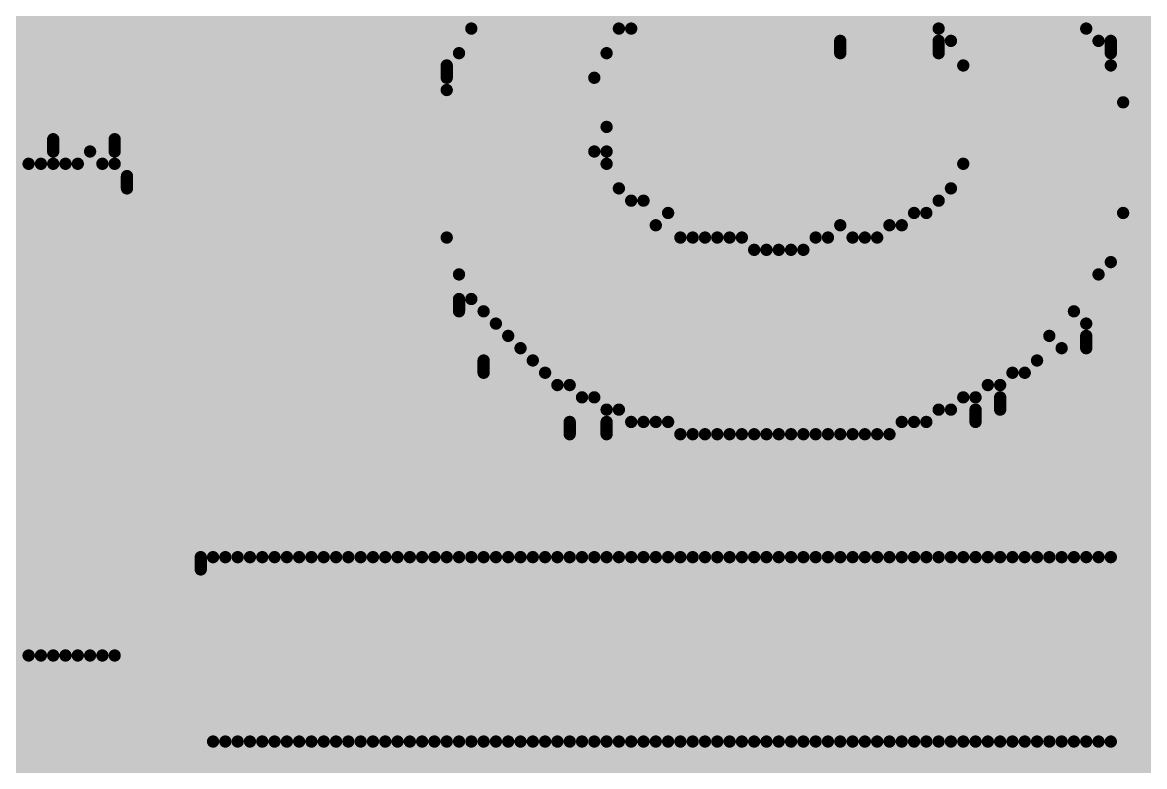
# Model space of a CAD drawing. Header units: millimetres. Extents: x 0.78 to 3.29, y 2.96 to 5.31.
# Drawn here: x 2.8825 to 2.9737, y 3.889 to 3.9495 of the extents above; entities that cross this region are included whole.
import ezdxf

# ---------------------------------------------------------------- set-up
doc = ezdxf.new("R2010")
doc.units = ezdxf.units.MM
doc.header["$MEASUREMENT"] = 0
for name, color, linetype in [('BottomLayer', 5, 'Continuous'), ('BottomOverlay', 54, 'Continuous'), ('TopLayer', 1, 'Continuous'), ('TopPaste', 8, 'Continuous'), ('TopSolder', 216, 'Continuous')]:
    doc.layers.add(name, color=color, linetype=linetype)

# ---------------------------------------------------------------- blocks, each defined once
blk = doc.blocks.new('R__2512_29')
at = {"layer": 'TopLayer'}
blk.add_solid([(0.05315, -0.072835), (0.183071, -0.072835), (0.05315, 0.072835), (0.183071, 0.072835)], dxfattribs=at)
at = {"layer": 'TopPaste'}
blk.add_solid([(0.05315, -0.072835), (0.183071, -0.072835), (0.05315, 0.072835), (0.183071, 0.072835)], dxfattribs=at)
at = {"layer": 'TopSolder'}
blk.add_solid([(0.04915, -0.076835), (0.187071, -0.076835), (0.04915, 0.076835), (0.187071, 0.076835)], dxfattribs=at)

msp = doc.modelspace()

# ---------------------------------------------------------------- linework, layer by layer
at = {"layer": 'BottomLayer'}
for points, const_width in [([(2.769177, 4.093823), (2.92874, 3.93426)], 0.025), ([(2.92874, 3.93426), (3.077, 3.93426)], 0.025), ([(2.920439, 3.911209), (2.951628, 3.88002)], 0.01), ([(2.92874, 3.90976), (3.077, 3.90976)], 0.01), ([(2.934992, 3.896656), (2.948096, 3.90976)], 0.01), ([(2.935034, 3.90976), (2.964775, 3.88002)], 0.01), ([(2.949134, 3.882514), (2.97638, 3.90976)], 0.01), ([(2.963319, 3.90976), (2.993059, 3.88002)], 0.01), ([(2.454, 3.893948), (2.903052, 3.893948)], 0.025), ([(2.903052, 3.893948), (2.94148, 3.85552)], 0.025)]:
    msp.add_lwpolyline(points, dxfattribs=dict(at, const_width=const_width))
for points, const_width in [([(2.92249, 3.93426, 1), (2.93499, 3.93426, 1)], 0.0125), ([(2.92249, 3.93426, 1), (2.93499, 3.93426, 1)], 0.0125), ([(2.917939, 3.911209, 1), (2.922939, 3.911209, 1)], 0.005), ([(2.917939, 3.911209, 1), (2.922939, 3.911209, 1)], 0.005), ([(2.917939, 3.911209, 1), (2.922939, 3.911209, 1)], 0.005), ([(2.92624, 3.90976, 1), (2.93124, 3.90976, 1)], 0.005), ([(2.92624, 3.90976, 1), (2.93124, 3.90976, 1)], 0.005), ([(2.92624, 3.90976, 1), (2.93124, 3.90976, 1)], 0.005), ([(2.932535, 3.90976, 1), (2.937534, 3.90976, 1)], 0.005), ([(2.945596, 3.90976, 1), (2.950596, 3.90976, 1)], 0.005), ([(2.960819, 3.90976, 1), (2.965819, 3.90976, 1)], 0.005), ([(2.97388, 3.90976, 1), (2.97888, 3.90976, 1)], 0.005), ([(2.896802, 3.893948, 1), (2.909302, 3.893948, 1)], 0.0125), ([(2.896802, 3.893948, 1), (2.909302, 3.893948, 1)], 0.0125), ([(2.932492, 3.896656, 1), (2.937492, 3.896656, 1)], 0.005)]:
    msp.add_lwpolyline(points, format="xyb", close=True, dxfattribs=dict(at, const_width=const_width))
at = {"layer": 'BottomLayer', "const_width": 0.01}
msp.add_lwpolyline([(2.92874, 3.90976, -0.086629), (2.920439, 3.911209)], format="xyb", dxfattribs=at)
msp.add_lwpolyline([(2.92874, 3.90976, -0.086629), (2.920439, 3.911209)], format="xyb", dxfattribs=at)
at = {"layer": 'BottomOverlay', "const_width": 0.001}
for points in [[(2.923, 3.923), (2.923, 3.968)], [(2.924, 3.922), (2.924, 3.968)], [(2.925, 3.921), (2.925, 3.968)], [(2.926, 3.92), (2.926, 3.968)], [(2.927, 3.92), (2.927, 3.968)], [(2.928, 3.919), (2.928, 3.968)], [(2.929, 3.945), (2.929, 3.968)], [(2.93, 3.947), (2.93, 3.968)], [(2.931, 3.949), (2.931, 3.968)], [(2.932, 3.949), (2.932, 3.968)], [(2.957, 3.949), (2.957, 3.968)], [(2.958, 3.948), (2.958, 3.968)], [(2.959, 3.946), (2.959, 3.968)], [(2.96, 3.919), (2.96, 3.968)], [(2.961, 3.92), (2.961, 3.968)], [(2.962, 3.92), (2.962, 3.968)], [(2.963, 3.921), (2.963, 3.968)], [(2.964, 3.921), (2.964, 3.968)], [(2.965, 3.922), (2.965, 3.968)], [(2.966, 3.924), (2.966, 3.968)], [(2.922, 3.924), (2.922, 3.953)], [(2.967, 3.923), (2.967, 3.952)], [(2.921, 3.925), (2.921, 3.951)], [(2.968, 3.926), (2.968, 3.951)], [(2.92, 3.926), (2.92, 3.95)], [(2.919, 3.927), (2.919, 3.949)], [(2.969, 3.925), (2.969, 3.949)], [(2.949, 3.947), (2.949, 3.948)], [(2.957, 3.947), (2.957, 3.948)], [(2.97, 3.929), (2.97, 3.948)], [(2.971, 3.947), (2.971, 3.948)], [(2.918, 3.929), (2.918, 3.947)], [(2.917, 3.945), (2.917, 3.946)], [(2.971, 3.93), (2.971, 3.946)], [(2.917, 3.932), (2.917, 3.944)], [(2.972, 3.934), (2.972, 3.943)], [(2.93, 3.939), (2.93, 3.941)], [(2.885, 3.939), (2.885, 3.94)], [(2.89, 3.939), (2.89, 3.94)], [(2.888, 3.898), (2.888, 3.939)], [(2.929, 3.919), (2.929, 3.939)], [(2.882, 3.898), (2.882, 3.938)], [(2.883, 3.898), (2.883, 3.938)], [(2.884, 3.898), (2.884, 3.938)], [(2.885, 3.898), (2.885, 3.938)], [(2.886, 3.898), (2.886, 3.938)], [(2.887, 3.898), (2.887, 3.938)], [(2.889, 3.898), (2.889, 3.938)], [(2.89, 3.898), (2.89, 3.938)], [(2.93, 3.918), (2.93, 3.938)], [(2.959, 3.919), (2.959, 3.938)], [(2.891, 3.936), (2.891, 3.937)], [(2.931, 3.918), (2.931, 3.936)], [(2.958, 3.918), (2.958, 3.936)], [(2.932, 3.917), (2.932, 3.935)], [(2.933, 3.917), (2.933, 3.935)], [(2.957, 3.918), (2.957, 3.935)], [(2.935, 3.917), (2.935, 3.934)], [(2.955, 3.917), (2.955, 3.934)], [(2.956, 3.917), (2.956, 3.934)], [(2.934, 3.917), (2.934, 3.933)], [(2.949, 3.916), (2.949, 3.933)], [(2.953, 3.916), (2.953, 3.933)], [(2.954, 3.917), (2.954, 3.933)], [(2.936, 3.916), (2.936, 3.932)], [(2.937, 3.916), (2.937, 3.932)], [(2.938, 3.916), (2.938, 3.932)], [(2.939, 3.916), (2.939, 3.932)], [(2.94, 3.916), (2.94, 3.932)], [(2.941, 3.916), (2.941, 3.932)], [(2.947, 3.916), (2.947, 3.932)], [(2.948, 3.916), (2.948, 3.932)], [(2.95, 3.916), (2.95, 3.932)], [(2.951, 3.916), (2.951, 3.932)], [(2.952, 3.916), (2.952, 3.932)], [(2.942, 3.916), (2.942, 3.931)], [(2.943, 3.916), (2.943, 3.931)], [(2.944, 3.916), (2.944, 3.931)], [(2.945, 3.916), (2.945, 3.931)], [(2.946, 3.916), (2.946, 3.931)], [(2.918, 3.926), (2.918, 3.927)], [(2.969, 3.923), (2.969, 3.924)], [(2.92, 3.921), (2.92, 3.922)], [(2.962, 3.918), (2.962, 3.919)], [(2.96, 3.917), (2.96, 3.918)], [(2.927, 3.916), (2.927, 3.917)], [(2.93, 3.916), (2.93, 3.917)], [(2.897, 3.905), (2.897, 3.906)], [(2.898, 3.891), (2.898, 3.906)], [(2.899, 3.891), (2.899, 3.906)], [(2.9, 3.891), (2.9, 3.906)], [(2.901, 3.891), (2.901, 3.906)], [(2.902, 3.891), (2.902, 3.906)], [(2.903, 3.891), (2.903, 3.906)], [(2.904, 3.891), (2.904, 3.906)], [(2.905, 3.891), (2.905, 3.906)], [(2.906, 3.891), (2.906, 3.906)], [(2.907, 3.891), (2.907, 3.906)], [(2.908, 3.891), (2.908, 3.906)], [(2.909, 3.891), (2.909, 3.906)], [(2.91, 3.891), (2.91, 3.906)], [(2.911, 3.891), (2.911, 3.906)], [(2.912, 3.891), (2.912, 3.906)], [(2.913, 3.891), (2.913, 3.906)], [(2.914, 3.891), (2.914, 3.906)], [(2.915, 3.891), (2.915, 3.906)], [(2.916, 3.891), (2.916, 3.906)], [(2.917, 3.891), (2.917, 3.906)], [(2.918, 3.891), (2.918, 3.906)], [(2.919, 3.891), (2.919, 3.906)], [(2.92, 3.891), (2.92, 3.906)], [(2.921, 3.891), (2.921, 3.906)], [(2.922, 3.891), (2.922, 3.906)], [(2.923, 3.891), (2.923, 3.906)], [(2.924, 3.891), (2.924, 3.906)], [(2.925, 3.891), (2.925, 3.906)], [(2.926, 3.891), (2.926, 3.906)], [(2.927, 3.891), (2.927, 3.906)], [(2.928, 3.891), (2.928, 3.906)], [(2.929, 3.891), (2.929, 3.906)], [(2.93, 3.891), (2.93, 3.906)], [(2.931, 3.891), (2.931, 3.906)], [(2.932, 3.891), (2.932, 3.906)], [(2.933, 3.891), (2.933, 3.906)], [(2.934, 3.891), (2.934, 3.906)], [(2.935, 3.891), (2.935, 3.906)], [(2.936, 3.891), (2.936, 3.906)], [(2.937, 3.891), (2.937, 3.906)], [(2.938, 3.891), (2.938, 3.906)], [(2.939, 3.891), (2.939, 3.906)], [(2.94, 3.891), (2.94, 3.906)], [(2.941, 3.891), (2.941, 3.906)], [(2.942, 3.891), (2.942, 3.906)], [(2.943, 3.891), (2.943, 3.906)], [(2.944, 3.891), (2.944, 3.906)], [(2.945, 3.891), (2.945, 3.906)], [(2.946, 3.891), (2.946, 3.906)], [(2.947, 3.891), (2.947, 3.906)], [(2.948, 3.891), (2.948, 3.906)], [(2.949, 3.891), (2.949, 3.906)], [(2.95, 3.891), (2.95, 3.906)], [(2.951, 3.891), (2.951, 3.906)], [(2.952, 3.891), (2.952, 3.906)], [(2.953, 3.891), (2.953, 3.906)], [(2.954, 3.891), (2.954, 3.906)], [(2.955, 3.891), (2.955, 3.906)], [(2.956, 3.891), (2.956, 3.906)], [(2.957, 3.891), (2.957, 3.906)], [(2.958, 3.891), (2.958, 3.906)], [(2.959, 3.891), (2.959, 3.906)], [(2.96, 3.891), (2.96, 3.906)], [(2.961, 3.891), (2.961, 3.906)], [(2.962, 3.891), (2.962, 3.906)], [(2.963, 3.891), (2.963, 3.906)], [(2.964, 3.891), (2.964, 3.906)], [(2.965, 3.891), (2.965, 3.906)], [(2.966, 3.891), (2.966, 3.906)], [(2.967, 3.891), (2.967, 3.906)], [(2.968, 3.891), (2.968, 3.906)], [(2.969, 3.891), (2.969, 3.906)], [(2.97, 3.891), (2.97, 3.906)], [(2.971, 3.891), (2.971, 3.906)]]:
    msp.add_lwpolyline(points, dxfattribs=at)
at = {"layer": 'BottomOverlay', "const_width": 0.0005}
for points in [[(2.91875, 3.949, 1), (2.91925, 3.949, 1)], [(2.93075, 3.949, 1), (2.93125, 3.949, 1)], [(2.93175, 3.949, 1), (2.93225, 3.949, 1)], [(2.95675, 3.949, 1), (2.95725, 3.949, 1)], [(2.96875, 3.949, 1), (2.96925, 3.949, 1)], [(2.94875, 3.948, 1), (2.94925, 3.948, 1)], [(2.95675, 3.948, 1), (2.95725, 3.948, 1)], [(2.95775, 3.948, 1), (2.95825, 3.948, 1)], [(2.96975, 3.948, 1), (2.97025, 3.948, 1)], [(2.97075, 3.948, 1), (2.97125, 3.948, 1)], [(2.91775, 3.947, 1), (2.91825, 3.947, 1)], [(2.92975, 3.947, 1), (2.93025, 3.947, 1)], [(2.94875, 3.947, 1), (2.94925, 3.947, 1)], [(2.95675, 3.947, 1), (2.95725, 3.947, 1)], [(2.97075, 3.947, 1), (2.97125, 3.947, 1)], [(2.91675, 3.946, 1), (2.91725, 3.946, 1)], [(2.95875, 3.946, 1), (2.95925, 3.946, 1)], [(2.97075, 3.946, 1), (2.97125, 3.946, 1)], [(2.91675, 3.945, 1), (2.91725, 3.945, 1)], [(2.92875, 3.945, 1), (2.92925, 3.945, 1)], [(2.91675, 3.944, 1), (2.91725, 3.944, 1)], [(2.97175, 3.943, 1), (2.97225, 3.943, 1)], [(2.92975, 3.941, 1), (2.93025, 3.941, 1)], [(2.88475, 3.94, 1), (2.88525, 3.94, 1)], [(2.88975, 3.94, 1), (2.89025, 3.94, 1)], [(2.88475, 3.939, 1), (2.88525, 3.939, 1)], [(2.88775, 3.939, 1), (2.88825, 3.939, 1)], [(2.88975, 3.939, 1), (2.89025, 3.939, 1)], [(2.92875, 3.939, 1), (2.92925, 3.939, 1)], [(2.92975, 3.939, 1), (2.93025, 3.939, 1)], [(2.88275, 3.938, 1), (2.88325, 3.938, 1)], [(2.88375, 3.938, 1), (2.88425, 3.938, 1)], [(2.88475, 3.938, 1), (2.88525, 3.938, 1)], [(2.88575, 3.938, 1), (2.88625, 3.938, 1)], [(2.88675, 3.938, 1), (2.88725, 3.938, 1)], [(2.88875, 3.938, 1), (2.88925, 3.938, 1)], [(2.88975, 3.938, 1), (2.89025, 3.938, 1)], [(2.92975, 3.938, 1), (2.93025, 3.938, 1)], [(2.95875, 3.938, 1), (2.95925, 3.938, 1)], [(2.89075, 3.937, 1), (2.89125, 3.937, 1)], [(2.89075, 3.936, 1), (2.89125, 3.936, 1)], [(2.93075, 3.936, 1), (2.93125, 3.936, 1)], [(2.95775, 3.936, 1), (2.95825, 3.936, 1)], [(2.93175, 3.935, 1), (2.93225, 3.935, 1)], [(2.93275, 3.935, 1), (2.93325, 3.935, 1)], [(2.95675, 3.935, 1), (2.95725, 3.935, 1)], [(2.93475, 3.934, 1), (2.93525, 3.934, 1)], [(2.95475, 3.934, 1), (2.95525, 3.934, 1)], [(2.95575, 3.934, 1), (2.95625, 3.934, 1)], [(2.97175, 3.934, 1), (2.97225, 3.934, 1)], [(2.93375, 3.933, 1), (2.93425, 3.933, 1)], [(2.94875, 3.933, 1), (2.94925, 3.933, 1)], [(2.95275, 3.933, 1), (2.95325, 3.933, 1)], [(2.95375, 3.933, 1), (2.95425, 3.933, 1)], [(2.91675, 3.932, 1), (2.91725, 3.932, 1)], [(2.93575, 3.932, 1), (2.93625, 3.932, 1)], [(2.93675, 3.932, 1), (2.93725, 3.932, 1)], [(2.93775, 3.932, 1), (2.93825, 3.932, 1)], [(2.93875, 3.932, 1), (2.93925, 3.932, 1)], [(2.93975, 3.932, 1), (2.94025, 3.932, 1)], [(2.94075, 3.932, 1), (2.94125, 3.932, 1)], [(2.94675, 3.932, 1), (2.94725, 3.932, 1)], [(2.94775, 3.932, 1), (2.94825, 3.932, 1)], [(2.94975, 3.932, 1), (2.95025, 3.932, 1)], [(2.95075, 3.932, 1), (2.95125, 3.932, 1)], [(2.95175, 3.932, 1), (2.95225, 3.932, 1)], [(2.94175, 3.931, 1), (2.94225, 3.931, 1)], [(2.94275, 3.931, 1), (2.94325, 3.931, 1)], [(2.94375, 3.931, 1), (2.94425, 3.931, 1)], [(2.94475, 3.931, 1), (2.94525, 3.931, 1)], [(2.94575, 3.931, 1), (2.94625, 3.931, 1)], [(2.97075, 3.93, 1), (2.97125, 3.93, 1)], [(2.91775, 3.929, 1), (2.91825, 3.929, 1)], [(2.96975, 3.929, 1), (2.97025, 3.929, 1)], [(2.91775, 3.927, 1), (2.91825, 3.927, 1)], [(2.91875, 3.927, 1), (2.91925, 3.927, 1)], [(2.91775, 3.926, 1), (2.91825, 3.926, 1)], [(2.91975, 3.926, 1), (2.92025, 3.926, 1)], [(2.96775, 3.926, 1), (2.96825, 3.926, 1)], [(2.92075, 3.925, 1), (2.92125, 3.925, 1)], [(2.96875, 3.925, 1), (2.96925, 3.925, 1)], [(2.92175, 3.924, 1), (2.92225, 3.924, 1)], [(2.96575, 3.924, 1), (2.96625, 3.924, 1)], [(2.96875, 3.924, 1), (2.96925, 3.924, 1)], [(2.92275, 3.923, 1), (2.92325, 3.923, 1)], [(2.96675, 3.923, 1), (2.96725, 3.923, 1)], [(2.96875, 3.923, 1), (2.96925, 3.923, 1)], [(2.91975, 3.922, 1), (2.92025, 3.922, 1)], [(2.92375, 3.922, 1), (2.92425, 3.922, 1)], [(2.96475, 3.922, 1), (2.96525, 3.922, 1)], [(2.91975, 3.921, 1), (2.92025, 3.921, 1)], [(2.92475, 3.921, 1), (2.92525, 3.921, 1)], [(2.96275, 3.921, 1), (2.96325, 3.921, 1)], [(2.96375, 3.921, 1), (2.96425, 3.921, 1)], [(2.92575, 3.92, 1), (2.92625, 3.92, 1)], [(2.92675, 3.92, 1), (2.92725, 3.92, 1)], [(2.96075, 3.92, 1), (2.96125, 3.92, 1)], [(2.96175, 3.92, 1), (2.96225, 3.92, 1)], [(2.92775, 3.919, 1), (2.92825, 3.919, 1)], [(2.92875, 3.919, 1), (2.92925, 3.919, 1)], [(2.95875, 3.919, 1), (2.95925, 3.919, 1)], [(2.95975, 3.919, 1), (2.96025, 3.919, 1)], [(2.96175, 3.919, 1), (2.96225, 3.919, 1)], [(2.92975, 3.918, 1), (2.93025, 3.918, 1)], [(2.93075, 3.918, 1), (2.93125, 3.918, 1)], [(2.95675, 3.918, 1), (2.95725, 3.918, 1)], [(2.95775, 3.918, 1), (2.95825, 3.918, 1)], [(2.95975, 3.918, 1), (2.96025, 3.918, 1)], [(2.96175, 3.918, 1), (2.96225, 3.918, 1)], [(2.92675, 3.917, 1), (2.92725, 3.917, 1)], [(2.92975, 3.917, 1), (2.93025, 3.917, 1)], [(2.93175, 3.917, 1), (2.93225, 3.917, 1)], [(2.93275, 3.917, 1), (2.93325, 3.917, 1)], [(2.93375, 3.917, 1), (2.93425, 3.917, 1)], [(2.93475, 3.917, 1), (2.93525, 3.917, 1)], [(2.95375, 3.917, 1), (2.95425, 3.917, 1)], [(2.95475, 3.917, 1), (2.95525, 3.917, 1)], [(2.95575, 3.917, 1), (2.95625, 3.917, 1)], [(2.95975, 3.917, 1), (2.96025, 3.917, 1)], [(2.92675, 3.916, 1), (2.92725, 3.916, 1)], [(2.92975, 3.916, 1), (2.93025, 3.916, 1)], [(2.93575, 3.916, 1), (2.93625, 3.916, 1)], [(2.93675, 3.916, 1), (2.93725, 3.916, 1)], [(2.93775, 3.916, 1), (2.93825, 3.916, 1)], [(2.93875, 3.916, 1), (2.93925, 3.916, 1)], [(2.93975, 3.916, 1), (2.94025, 3.916, 1)], [(2.94075, 3.916, 1), (2.94125, 3.916, 1)], [(2.94175, 3.916, 1), (2.94225, 3.916, 1)], [(2.94275, 3.916, 1), (2.94325, 3.916, 1)], [(2.94375, 3.916, 1), (2.94425, 3.916, 1)], [(2.94475, 3.916, 1), (2.94525, 3.916, 1)], [(2.94575, 3.916, 1), (2.94625, 3.916, 1)], [(2.94675, 3.916, 1), (2.94725, 3.916, 1)], [(2.94775, 3.916, 1), (2.94825, 3.916, 1)], [(2.94875, 3.916, 1), (2.94925, 3.916, 1)], [(2.94975, 3.916, 1), (2.95025, 3.916, 1)], [(2.95075, 3.916, 1), (2.95125, 3.916, 1)], [(2.95175, 3.916, 1), (2.95225, 3.916, 1)], [(2.95275, 3.916, 1), (2.95325, 3.916, 1)], [(2.89675, 3.906, 1), (2.89725, 3.906, 1)], [(2.89775, 3.906, 1), (2.89825, 3.906, 1)], [(2.89875, 3.906, 1), (2.89925, 3.906, 1)], [(2.89975, 3.906, 1), (2.90025, 3.906, 1)], [(2.90075, 3.906, 1), (2.90125, 3.906, 1)], [(2.90175, 3.906, 1), (2.90225, 3.906, 1)], [(2.90275, 3.906, 1), (2.90325, 3.906, 1)], [(2.90375, 3.906, 1), (2.90425, 3.906, 1)], [(2.90475, 3.906, 1), (2.90525, 3.906, 1)], [(2.90575, 3.906, 1), (2.90625, 3.906, 1)], [(2.90675, 3.906, 1), (2.90725, 3.906, 1)], [(2.90775, 3.906, 1), (2.90825, 3.906, 1)], [(2.90875, 3.906, 1), (2.90925, 3.906, 1)], [(2.90975, 3.906, 1), (2.91025, 3.906, 1)], [(2.91075, 3.906, 1), (2.91125, 3.906, 1)], [(2.91175, 3.906, 1), (2.91225, 3.906, 1)], [(2.91275, 3.906, 1), (2.91325, 3.906, 1)], [(2.91375, 3.906, 1), (2.91425, 3.906, 1)], [(2.91475, 3.906, 1), (2.91525, 3.906, 1)], [(2.91575, 3.906, 1), (2.91625, 3.906, 1)], [(2.91675, 3.906, 1), (2.91725, 3.906, 1)], [(2.91775, 3.906, 1), (2.91825, 3.906, 1)], [(2.91875, 3.906, 1), (2.91925, 3.906, 1)], [(2.91975, 3.906, 1), (2.92025, 3.906, 1)], [(2.92075, 3.906, 1), (2.92125, 3.906, 1)], [(2.92175, 3.906, 1), (2.92225, 3.906, 1)], [(2.92275, 3.906, 1), (2.92325, 3.906, 1)], [(2.92375, 3.906, 1), (2.92425, 3.906, 1)], [(2.92475, 3.906, 1), (2.92525, 3.906, 1)], [(2.92575, 3.906, 1), (2.92625, 3.906, 1)], [(2.92675, 3.906, 1), (2.92725, 3.906, 1)], [(2.92775, 3.906, 1), (2.92825, 3.906, 1)], [(2.92875, 3.906, 1), (2.92925, 3.906, 1)], [(2.92975, 3.906, 1), (2.93025, 3.906, 1)], [(2.93075, 3.906, 1), (2.93125, 3.906, 1)], [(2.93175, 3.906, 1), (2.93225, 3.906, 1)], [(2.93275, 3.906, 1), (2.93325, 3.906, 1)], [(2.93375, 3.906, 1), (2.93425, 3.906, 1)], [(2.93475, 3.906, 1), (2.93525, 3.906, 1)], [(2.93575, 3.906, 1), (2.93625, 3.906, 1)], [(2.93675, 3.906, 1), (2.93725, 3.906, 1)], [(2.93775, 3.906, 1), (2.93825, 3.906, 1)], [(2.93875, 3.906, 1), (2.93925, 3.906, 1)], [(2.93975, 3.906, 1), (2.94025, 3.906, 1)], [(2.94075, 3.906, 1), (2.94125, 3.906, 1)], [(2.94175, 3.906, 1), (2.94225, 3.906, 1)], [(2.94275, 3.906, 1), (2.94325, 3.906, 1)], [(2.94375, 3.906, 1), (2.94425, 3.906, 1)], [(2.94475, 3.906, 1), (2.94525, 3.906, 1)], [(2.94575, 3.906, 1), (2.94625, 3.906, 1)], [(2.94675, 3.906, 1), (2.94725, 3.906, 1)], [(2.94775, 3.906, 1), (2.94825, 3.906, 1)], [(2.94875, 3.906, 1), (2.94925, 3.906, 1)], [(2.94975, 3.906, 1), (2.95025, 3.906, 1)], [(2.95075, 3.906, 1), (2.95125, 3.906, 1)], [(2.95175, 3.906, 1), (2.95225, 3.906, 1)], [(2.95275, 3.906, 1), (2.95325, 3.906, 1)], [(2.95375, 3.906, 1), (2.95425, 3.906, 1)], [(2.95475, 3.906, 1), (2.95525, 3.906, 1)], [(2.95575, 3.906, 1), (2.95625, 3.906, 1)], [(2.95675, 3.906, 1), (2.95725, 3.906, 1)], [(2.95775, 3.906, 1), (2.95825, 3.906, 1)], [(2.95875, 3.906, 1), (2.95925, 3.906, 1)], [(2.95975, 3.906, 1), (2.96025, 3.906, 1)], [(2.96075, 3.906, 1), (2.96125, 3.906, 1)], [(2.96175, 3.906, 1), (2.96225, 3.906, 1)], [(2.96275, 3.906, 1), (2.96325, 3.906, 1)], [(2.96375, 3.906, 1), (2.96425, 3.906, 1)], [(2.96475, 3.906, 1), (2.96525, 3.906, 1)], [(2.96575, 3.906, 1), (2.96625, 3.906, 1)], [(2.96675, 3.906, 1), (2.96725, 3.906, 1)], [(2.96775, 3.906, 1), (2.96825, 3.906, 1)], [(2.96875, 3.906, 1), (2.96925, 3.906, 1)], [(2.96975, 3.906, 1), (2.97025, 3.906, 1)], [(2.97075, 3.906, 1), (2.97125, 3.906, 1)], [(2.89675, 3.905, 1), (2.89725, 3.905, 1)], [(2.88275, 3.898, 1), (2.88325, 3.898, 1)], [(2.88375, 3.898, 1), (2.88425, 3.898, 1)], [(2.88475, 3.898, 1), (2.88525, 3.898, 1)], [(2.88575, 3.898, 1), (2.88625, 3.898, 1)], [(2.88675, 3.898, 1), (2.88725, 3.898, 1)], [(2.88775, 3.898, 1), (2.88825, 3.898, 1)], [(2.88875, 3.898, 1), (2.88925, 3.898, 1)], [(2.88975, 3.898, 1), (2.89025, 3.898, 1)], [(2.89775, 3.891, 1), (2.89825, 3.891, 1)], [(2.89875, 3.891, 1), (2.89925, 3.891, 1)], [(2.89975, 3.891, 1), (2.90025, 3.891, 1)], [(2.90075, 3.891, 1), (2.90125, 3.891, 1)], [(2.90175, 3.891, 1), (2.90225, 3.891, 1)], [(2.90275, 3.891, 1), (2.90325, 3.891, 1)], [(2.90375, 3.891, 1), (2.90425, 3.891, 1)], [(2.90475, 3.891, 1), (2.90525, 3.891, 1)], [(2.90575, 3.891, 1), (2.90625, 3.891, 1)], [(2.90675, 3.891, 1), (2.90725, 3.891, 1)], [(2.90775, 3.891, 1), (2.90825, 3.891, 1)], [(2.90875, 3.891, 1), (2.90925, 3.891, 1)], [(2.90975, 3.891, 1), (2.91025, 3.891, 1)], [(2.91075, 3.891, 1), (2.91125, 3.891, 1)], [(2.91175, 3.891, 1), (2.91225, 3.891, 1)], [(2.91275, 3.891, 1), (2.91325, 3.891, 1)], [(2.91375, 3.891, 1), (2.91425, 3.891, 1)], [(2.91475, 3.891, 1), (2.91525, 3.891, 1)], [(2.91575, 3.891, 1), (2.91625, 3.891, 1)], [(2.91675, 3.891, 1), (2.91725, 3.891, 1)], [(2.91775, 3.891, 1), (2.91825, 3.891, 1)], [(2.91875, 3.891, 1), (2.91925, 3.891, 1)], [(2.91975, 3.891, 1), (2.92025, 3.891, 1)], [(2.92075, 3.891, 1), (2.92125, 3.891, 1)], [(2.92175, 3.891, 1), (2.92225, 3.891, 1)], [(2.92275, 3.891, 1), (2.92325, 3.891, 1)], [(2.92375, 3.891, 1), (2.92425, 3.891, 1)], [(2.92475, 3.891, 1), (2.92525, 3.891, 1)], [(2.92575, 3.891, 1), (2.92625, 3.891, 1)], [(2.92675, 3.891, 1), (2.92725, 3.891, 1)], [(2.92775, 3.891, 1), (2.92825, 3.891, 1)], [(2.92875, 3.891, 1), (2.92925, 3.891, 1)], [(2.92975, 3.891, 1), (2.93025, 3.891, 1)], [(2.93075, 3.891, 1), (2.93125, 3.891, 1)], [(2.93175, 3.891, 1), (2.93225, 3.891, 1)], [(2.93275, 3.891, 1), (2.93325, 3.891, 1)], [(2.93375, 3.891, 1), (2.93425, 3.891, 1)], [(2.93475, 3.891, 1), (2.93525, 3.891, 1)], [(2.93575, 3.891, 1), (2.93625, 3.891, 1)], [(2.93675, 3.891, 1), (2.93725, 3.891, 1)], [(2.93775, 3.891, 1), (2.93825, 3.891, 1)], [(2.93875, 3.891, 1), (2.93925, 3.891, 1)], [(2.93975, 3.891, 1), (2.94025, 3.891, 1)], [(2.94075, 3.891, 1), (2.94125, 3.891, 1)], [(2.94175, 3.891, 1), (2.94225, 3.891, 1)], [(2.94275, 3.891, 1), (2.94325, 3.891, 1)], [(2.94375, 3.891, 1), (2.94425, 3.891, 1)], [(2.94475, 3.891, 1), (2.94525, 3.891, 1)], [(2.94575, 3.891, 1), (2.94625, 3.891, 1)], [(2.94675, 3.891, 1), (2.94725, 3.891, 1)], [(2.94775, 3.891, 1), (2.94825, 3.891, 1)], [(2.94875, 3.891, 1), (2.94925, 3.891, 1)], [(2.94975, 3.891, 1), (2.95025, 3.891, 1)], [(2.95075, 3.891, 1), (2.95125, 3.891, 1)], [(2.95175, 3.891, 1), (2.95225, 3.891, 1)], [(2.95275, 3.891, 1), (2.95325, 3.891, 1)], [(2.95375, 3.891, 1), (2.95425, 3.891, 1)], [(2.95475, 3.891, 1), (2.95525, 3.891, 1)], [(2.95575, 3.891, 1), (2.95625, 3.891, 1)], [(2.95675, 3.891, 1), (2.95725, 3.891, 1)], [(2.95775, 3.891, 1), (2.95825, 3.891, 1)], [(2.95875, 3.891, 1), (2.95925, 3.891, 1)], [(2.95975, 3.891, 1), (2.96025, 3.891, 1)], [(2.96075, 3.891, 1), (2.96125, 3.891, 1)], [(2.96175, 3.891, 1), (2.96225, 3.891, 1)], [(2.96275, 3.891, 1), (2.96325, 3.891, 1)], [(2.96375, 3.891, 1), (2.96425, 3.891, 1)], [(2.96475, 3.891, 1), (2.96525, 3.891, 1)], [(2.96575, 3.891, 1), (2.96625, 3.891, 1)], [(2.96675, 3.891, 1), (2.96725, 3.891, 1)], [(2.96775, 3.891, 1), (2.96825, 3.891, 1)], [(2.96875, 3.891, 1), (2.96925, 3.891, 1)], [(2.96975, 3.891, 1), (2.97025, 3.891, 1)], [(2.97075, 3.891, 1), (2.97125, 3.891, 1)]]:
    msp.add_lwpolyline(points, format="xyb", close=True, dxfattribs=at)
at = {"layer": 'TopLayer', "const_width": 0.025}
msp.add_lwpolyline([(2.91911, 3.942233), (2.995643, 3.942233)], dxfattribs=at)
at = {"layer": 'TopLayer', "const_width": 0.0125}
msp.add_lwpolyline([(2.91286, 3.942233, 1), (2.92536, 3.942233, 1)], format="xyb", close=True, dxfattribs=at)

# ---------------------------------------------------------------- block references
at = {"rotation": 360}
msp.add_blockref('R__2512_29', (2.801, 3.942233), dxfattribs=at)

doc.saveas('drawing.dxf')
